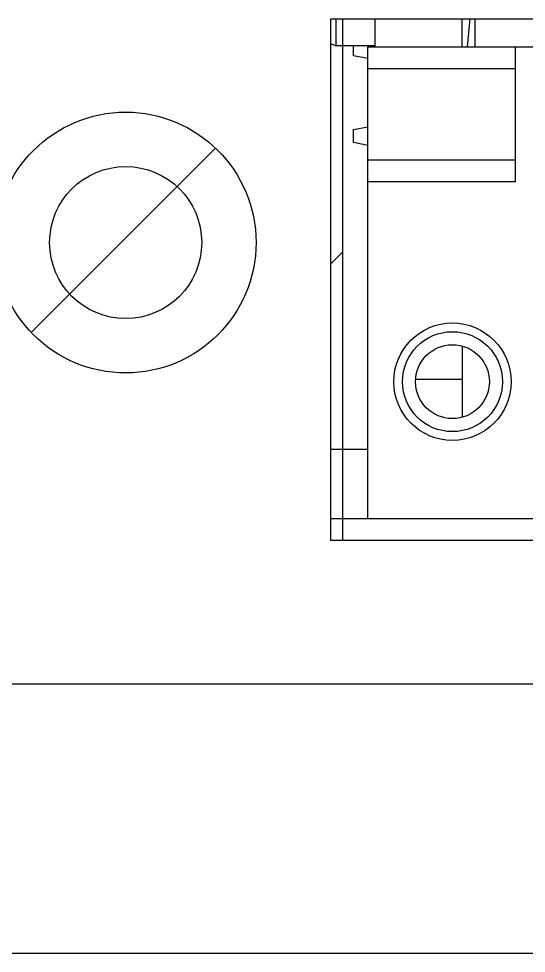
# Model space of a CAD drawing. Header units: millimetres. Extents: x 2890 to 3977, y 86 to 903.
# Drawn here: x 3007.22 to 3018.9, y 710.09 to 731.59 of the extents above; entities that cross this region are included whole.
import ezdxf

# ---------------------------------------------------------------- set-up
doc = ezdxf.new("R2010")
doc.units = ezdxf.units.MM
doc.layers.add('00_COMPONENTS', color=7, linetype='Continuous')
doc.layers.add('05_ALL_CURVES', color=7, linetype='Continuous')

msp = doc.modelspace()

# ---------------------------------------------------------------- linework, layer by layer
at = {"color": 7, "linetype": 'Continuous'}
for p, q in [((3014.522, 731.586), (3014.522, 730.965)), ((3015.422, 730.936), (3015.422, 731.586)), ((3017.422, 730.936), (3017.422, 731.586)), ((3017.551, 730.936), (3017.607, 731.586)), ((3017.722, 730.936), (3017.722, 731.586)), ((3014.402, 731.013), (3014.522, 730.965)), ((3015.422, 730.965), (3014.522, 730.965)), ((3014.922, 730.735), (3014.922, 730.965)), ((3015.252, 720.086), (3015.252, 730.936)), ((3015.252, 730.936), (3057.652, 730.936)), ((3018.652, 727.836), (3018.652, 730.936)), ((3015.252, 730.669), (3014.922, 730.735)), ((3018.652, 730.436), (3015.252, 730.436)), ((3014.922, 729.035), (3015.252, 729.101)), ((3014.922, 728.735), (3014.922, 729.035)), ((3015.252, 728.669), (3014.922, 728.735)), ((3015.252, 728.336), (3018.652, 728.336)), ((3018.652, 727.836), (3015.252, 727.836)), ((3017.422, 724.056), (3017.422, 722.416)), ((3017.422, 723.285), (3016.356, 723.285)), ((3014.402, 720.086), (3058.002, 720.086))]:
    msp.add_line(p, q, dxfattribs=at)
for radius in [1.35, 1.15, 0.85]:
    msp.add_circle((3017.202, 723.236), radius, dxfattribs=at)
at = {"layer": '00_COMPONENTS', "color": 3, "linetype": 'Continuous'}
for p, q in [((3014.402, 719.586), (3014.402, 731.586)), ((3014.402, 731.586), (3058.002, 731.586)), ((3058.002, 719.586), (3014.402, 719.586)), ((2951.092, 716.286), (3278.192, 716.286)), ((2951.042, 710.086), (3101.265, 710.086))]:
    msp.add_line(p, q, dxfattribs=at)
at = {"layer": '00_COMPONENTS', "color": 7, "linetype": 'Continuous'}
msp.add_line((3014.402, 721.686), (3015.252, 721.686), dxfattribs=at)
at = {"layer": '00_COMPONENTS', "color": 3, "linetype": 'Continuous'}
msp.add_circle((3009.682, 726.436), 1.75, dxfattribs=at)
at = {"layer": '05_ALL_CURVES', "color": 40, "linetype": 'Continuous'}
msp.add_line((3014.682, 719.586), (3014.682, 731.586), dxfattribs=at)
at = {"layer": '05_ALL_CURVES', "color": 2, "linetype": 'Continuous'}
for p, q in [((3007.508, 724.368), (3011.75, 728.61)), ((3014.402, 725.944), (3014.682, 726.224))]:
    msp.add_line(p, q, dxfattribs=at)
at = {"layer": '05_ALL_CURVES', "color": 40, "linetype": 'Continuous'}
msp.add_circle((3009.682, 726.436), 3, dxfattribs=at)

doc.saveas('drawing.dxf')
